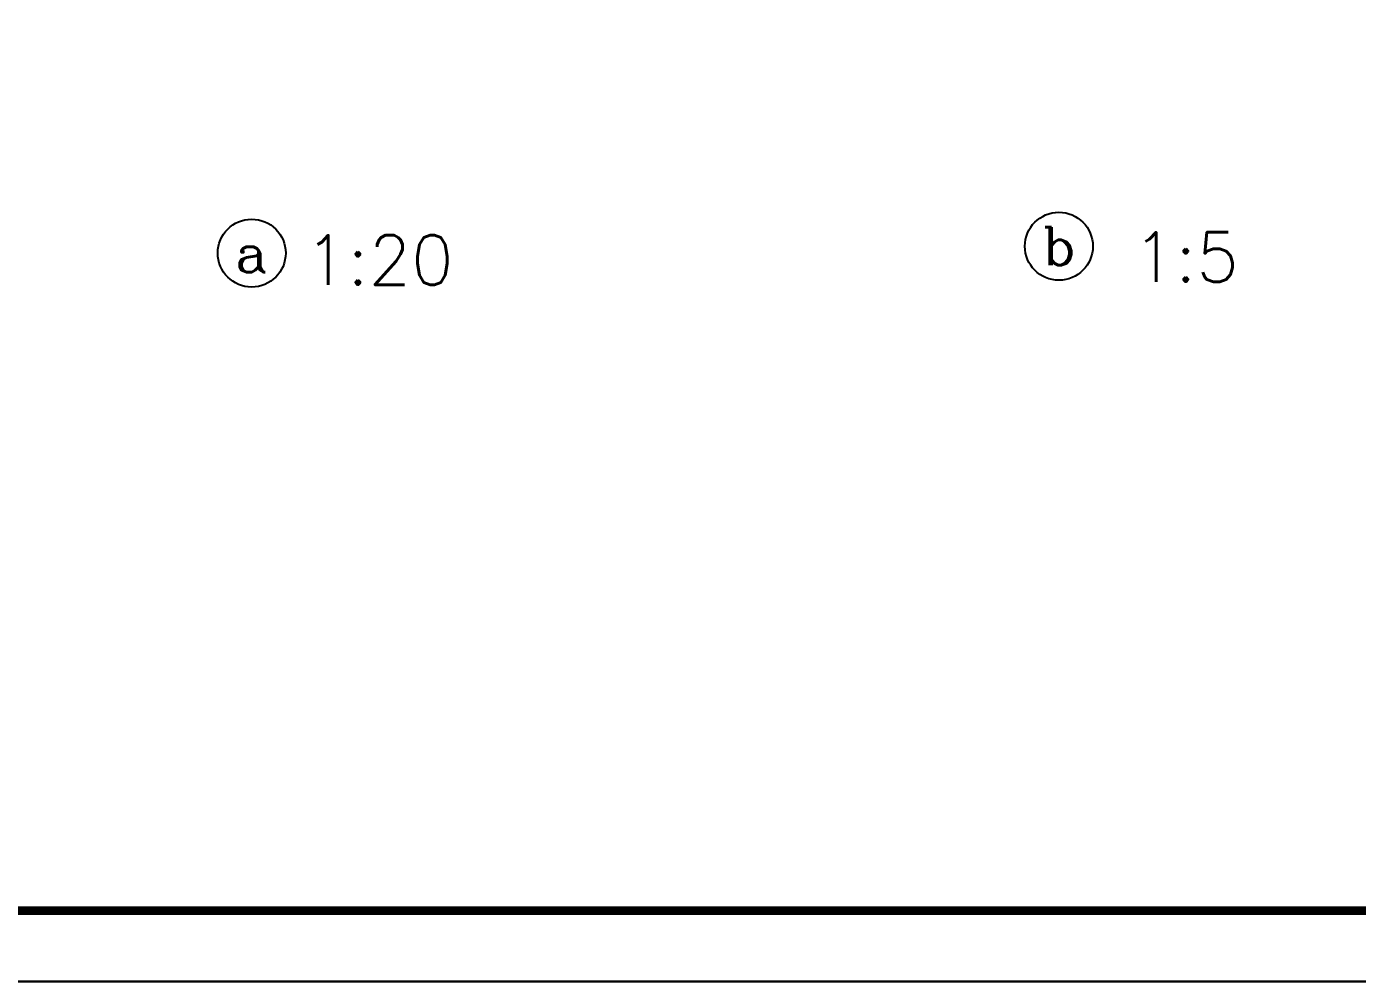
# Model space of a CAD drawing. Extents: x -1348811 to 123514, y -640545 to 749356.
# Drawn here: x -699532 to -690133, y 145787 to 152535 of the extents above; entities that cross this region are included whole.
import ezdxf
from ezdxf.enums import TextEntityAlignment as Align

# ---------------------------------------------------------------- set-up
doc = ezdxf.new("R2010")
doc.units = 0
doc.header["$LTSCALE"] = 10
doc.header["$MEASUREMENT"] = 0
doc.layers.get('0').update_dxf_attribs({"linetype": 'CONTINUOUS'})
for name, color, linetype in [('A-TEXT', 7, 'CONTINUOUS'), ('AXIS', 3, 'CONTINUOUS'), ('AXIS_TEXT', 7, 'CONTINUOUS'), ('STAIR', 9, 'CONTINUOUS'), ('图框', 7, 'CONTINUOUS')]:
    doc.layers.add(name, color=color, linetype=linetype)
doc.styles.add('COMPLEX', font='COMPLEX')
doc.styles.add('HZ', font='romans', dxfattribs={"width": 0.6, "bigfont": 'hztxt'})

# ---------------------------------------------------------------- blocks, each defined once
blk = doc.blocks.new('TJAD_TK_A1')
at = {"layer": '图框'}
for p, q in [((1341.38, 950.45), (500.38, 950.45)), ((500.38, 356.45), (1341.38, 356.45))]:
    blk.add_line(p, q, dxfattribs=at)
at = {"layer": '图框', "const_width": 1.2}
blk.add_lwpolyline([(1331.38, 940.45), (525.38, 940.45), (525.38, 366.45), (1331.38, 366.45)], close=True, dxfattribs=at)
blk = doc.blocks.new('TJAD_图框_A1')
at = {"layer": '图框'}
blk.add_blockref('TJAD_TK_A1', (0, 0), dxfattribs=at)
blk = doc.blocks.new('_AXISO')
blk.add_circle((0, 0), 0.5)
at = {"layer": 'AXIS_TEXT', "style": 'COMPLEX', "width": 1.041667}
blk.add_attdef('A', text='', height=0.56, dxfattribs=at).set_placement((-0.25, -0.28), (0.25, -0.28), align=Align.FIT)

msp = doc.modelspace()

# ---------------------------------------------------------------- block references
at = {"layer": 'AXIS', "ltscale": 100}
ref = msp.add_blockref('_AXISO', (-697942.5, 150933.9), dxfattribs=dict(at, xscale=480, yscale=480, zscale=479.9999999999998))
ref.add_attrib('A', 'a', dxfattribs={"layer": 'AXIS_TEXT', "height": 268.8, "style": 'COMPLEX', "width": 1.25}).set_placement((-698062.5, 150799.5), (-697822.5, 150799.5), align=Align.FIT)
ref = msp.add_blockref('_AXISO', (-692241.5, 150982.5), dxfattribs=dict(at, xscale=480, yscale=480, zscale=479.9999999999998))
ref.add_attrib('A', 'b', dxfattribs={"layer": 'AXIS_TEXT', "height": 268.8, "style": 'COMPLEX', "width": 1.171875}).set_placement((-692361.5, 150848.1), (-692121.5, 150848.1), align=Align.FIT)
at = {"layer": 'STAIR', "xscale": 50, "yscale": 50, "zscale": 50}
for p in [(-750823.1, 127964.6), (-750823.1, 98264.6)]:
    msp.add_blockref('TJAD_图框_A1', p, dxfattribs=at)

# ---------------------------------------------------------------- texts
at = {"layer": 'A-TEXT', "ltscale": 10, "style": 'HZ'}
for s, p in [('1:20', (-697567.2, 150710.5)), ('1:5', (-691720.3, 150731.7))]:
    msp.add_text(s, height=350, dxfattribs=at).set_placement(p)

doc.saveas('drawing.dxf')
